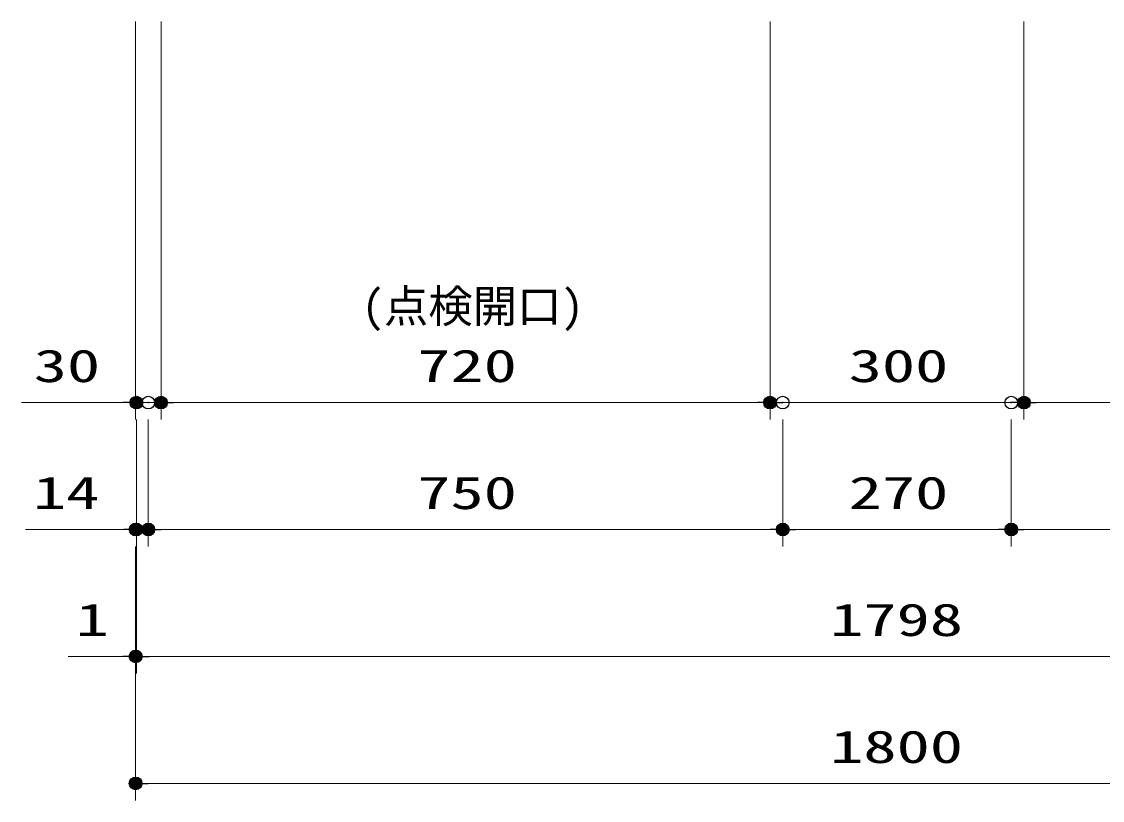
# Model space of a CAD drawing. Units: millimetres, scale not verified. Extents: x -9797 to 9797, y -4555 to 4555.
# Drawn here: x -7543 to -6266, y -2856 to -1936 of the extents above; entities that cross this region are included whole.
import ezdxf
from ezdxf.enums import TextEntityAlignment as Align

# ---------------------------------------------------------------- set-up
doc = ezdxf.new("R2010")
doc.units = ezdxf.units.MM
doc.header["$LTSCALE"] = 30
doc.header["$PDMODE"] = 32
doc.header["$PDSIZE"] = 15
for name, color, linetype, lineweight in [('0-0_0', 7, 'Continuous', 25), ('0-3_寸法ﾚｲﾔｰ', 30, 'Continuous', 13), ('0-4_DEFPOINTS', 7, 'Continuous', 25)]:
    doc.layers.add(name, color=color, linetype=linetype, lineweight=lineweight)
doc.styles.add('ＭＳ ゴシック', font='')
doc.styles.get('ＭＳ ゴシック').set_extended_font_data('MS Gothic')

# ---------------------------------------------------------------- blocks, each defined once
blk = doc.blocks.new('_DOT')
at = {"layer": '0-0_0', "color": 30}
blk.add_line((-15, 0), (-30, 0), dxfattribs=at)
for points in [[(0, 0), (-15, 0), (-14.88, 1.88)], [(0, 0), (-14.88, -1.88), (-15, 0)], [(0, 0), (-14.88, 1.88), (-14.53, 3.73)], [(0, 0), (-14.53, -3.73), (-14.88, -1.88)], [(0, 0), (-14.53, 3.73), (-13.95, 5.52)], [(0, 0), (-13.95, -5.52), (-14.53, -3.73)], [(0, 0), (-13.95, 5.52), (-13.14, 7.23)], [(0, 0), (-13.14, -7.23), (-13.95, -5.52)], [(0, 0), (-13.14, 7.23), (-12.14, 8.82)], [(0, 0), (-12.14, -8.82), (-13.14, -7.23)], [(0, 0), (-12.14, 8.82), (-10.93, 10.27)], [(0, 0), (-10.93, -10.27), (-12.14, -8.82)], [(0, 0), (-10.93, 10.27), (-9.56, 11.56)], [(0, 0), (-9.56, -11.56), (-10.93, -10.27)], [(0, 0), (-9.56, 11.56), (-8.04, 12.66)], [(0, 0), (-8.04, -12.66), (-9.56, -11.56)], [(0, 0), (-8.04, 12.66), (-6.39, 13.57)], [(0, 0), (-6.39, -13.57), (-8.04, -12.66)], [(0, 0), (-6.39, 13.57), (-4.64, 14.27)], [(0, 0), (-4.64, -14.27), (-6.39, -13.57)], [(0, 0), (-4.64, 14.27), (-2.81, 14.73)], [(0, 0), (-2.81, -14.73), (-4.64, -14.27)], [(0, 0), (-2.81, 14.73), (-0.94, 14.97)], [(0, 0), (-0.94, -14.97), (-2.81, -14.73)], [(0, 0), (-0.94, 14.97), (0.94, 14.97)], [(0, 0), (0.94, -14.97), (-0.94, -14.97)], [(0, 0), (0.94, 14.97), (2.81, 14.73)], [(0, 0), (2.81, 14.73), (4.64, 14.27)], [(0, 0), (4.64, 14.27), (6.39, 13.57)], [(0, 0), (6.39, 13.57), (8.04, 12.66)], [(0, 0), (8.04, 12.66), (9.56, 11.56)], [(0, 0), (9.56, 11.56), (10.93, 10.27)], [(0, 0), (10.93, 10.27), (12.14, 8.82)], [(0, 0), (12.14, 8.82), (13.14, 7.23)], [(0, 0), (13.14, 7.23), (13.95, 5.52)], [(0, 0), (13.95, 5.52), (14.53, 3.73)], [(0, 0), (14.53, 3.73), (14.88, 1.88)], [(0, 0), (14.88, 1.88), (15, 0)], [(0, 0), (2.81, -14.73), (0.94, -14.97)], [(0, 0), (4.64, -14.27), (2.81, -14.73)], [(0, 0), (6.39, -13.57), (4.64, -14.27)], [(0, 0), (8.04, -12.66), (6.39, -13.57)], [(0, 0), (9.56, -11.56), (8.04, -12.66)], [(0, 0), (10.93, -10.27), (9.56, -11.56)], [(0, 0), (12.14, -8.82), (10.93, -10.27)], [(0, 0), (13.14, -7.23), (12.14, -8.82)], [(0, 0), (13.95, -5.52), (13.14, -7.23)], [(0, 0), (14.53, -3.73), (13.95, -5.52)], [(0, 0), (14.88, -1.88), (14.53, -3.73)], [(0, 0), (15, 0), (14.88, -1.88)]]:
    blk.add_solid(points, dxfattribs=at)

msp = doc.modelspace()

# ---------------------------------------------------------------- linework, layer by layer
at = {"layer": '0-3_寸法ﾚｲﾔｰ'}
for p, q in [((-7408.51, -1935.93), (-7408.51, -2405.93)), ((-7378.51, -1935.93), (-7378.51, -2405.93)), ((-7378.51, -1935.93), (-7378.51, -2405.93)), ((-6658.51, -1935.93), (-6658.51, -2405.93)), ((-6658.51, -1935.93), (-6658.51, -2405.93)), ((-6358.51, -1935.93), (-6358.51, -2405.93)), ((-6358.51, -1935.93), (-6358.51, -2405.93)), ((-7408.51, -2385.93), (-7543.28, -2385.93)), ((-7423.51, -2385.93), (-7438.51, -2385.93)), ((-7408.51, -2385.93), (-7378.51, -2385.93)), ((-7363.51, -2385.93), (-6673.51, -2385.93)), ((-7363.51, -2385.93), (-7348.51, -2385.93)), ((-6373.51, -2385.93), (-6643.51, -2385.93)), ((-5653.51, -2385.93), (-6343.51, -2385.93)), ((-7407.51, -2405.93), (-7407.51, -2555.93)), ((-7393.51, -2405.93), (-7393.51, -2555.93)), ((-7393.51, -2405.93), (-7393.51, -2555.93)), ((-6643.51, -2405.93), (-6643.51, -2555.93)), ((-6643.51, -2405.93), (-6643.51, -2555.93)), ((-6373.51, -2405.93), (-6373.51, -2555.93)), ((-6373.51, -2405.93), (-6373.51, -2555.93)), ((-7407.51, -2535.93), (-7538.51, -2535.93)), ((-7422.51, -2535.93), (-7437.51, -2535.93)), ((-7407.51, -2535.93), (-7393.51, -2535.93)), ((-7378.51, -2535.93), (-6658.51, -2535.93)), ((-7378.51, -2535.93), (-7363.51, -2535.93)), ((-6388.51, -2535.93), (-6628.51, -2535.93)), ((-5638.51, -2535.93), (-6358.51, -2535.93)), ((-7408.51, -2555.93), (-7408.51, -2855.93)), ((-7408.51, -2555.93), (-7408.51, -2705.93)), ((-7407.51, -2555.93), (-7407.51, -2705.93)), ((-7407.51, -2555.93), (-7407.51, -2705.93)), ((-7408.51, -2685.93), (-7488.08, -2685.93)), ((-7423.51, -2685.93), (-7438.51, -2685.93)), ((-7407.51, -2685.93), (-7408.51, -2685.93)), ((-7392.51, -2685.93), (-5624.51, -2685.93)), ((-7392.51, -2685.93), (-7377.51, -2685.93)), ((-5623.51, -2835.93), (-7393.51, -2835.93))]:
    msp.add_line(p, q, dxfattribs=at)
at = {"layer": '0-4_DEFPOINTS'}
for p in [(-7407.51, -2385.93), (-7393.51, -2385.93), (-7378.51, -2385.93), (-6658.51, -2385.93), (-6658.51, -2385.93), (-6643.51, -2385.93), (-6373.51, -2385.93), (-6373.51, -2385.93), (-6358.51, -2385.93), (-7408.51, -2535.93), (-7407.51, -2535.93), (-7393.51, -2535.93), (-6643.51, -2535.93), (-6643.51, -2535.93), (-6373.51, -2535.93), (-7408.51, -2685.93), (-7408.51, -2835.93)]:
    msp.add_point(p, dxfattribs=at)

# ---------------------------------------------------------------- block references
at = {"layer": '0-3_寸法ﾚｲﾔｰ', "xscale": 0.5, "yscale": 0.5}
for p in [(-7408.51, -2385.93), (-6658.51, -2385.93), (-6358.51, -2385.93), (-7407.51, -2535.93), (-6643.51, -2535.93), (-6373.51, -2535.93), (-7408.51, -2685.93)]:
    msp.add_blockref('_DOT', p, dxfattribs=at)
at = {"layer": '0-3_寸法ﾚｲﾔｰ', "xscale": 0.5, "yscale": 0.5, "rotation": 180}
for p in [(-7378.51, -2385.93), (-7378.51, -2385.93), (-6658.51, -2385.93), (-6358.51, -2385.93), (-7393.51, -2535.93), (-7393.51, -2535.93), (-6643.51, -2535.93), (-6373.51, -2535.93), (-7407.51, -2685.93), (-7407.51, -2685.93), (-7408.51, -2835.93)]:
    msp.add_blockref('_DOT', p, dxfattribs=at)

# ---------------------------------------------------------------- texts
at = {"layer": '0-3_寸法ﾚｲﾔｰ', "style": 'ＭＳ ゴシック'}
msp.add_text('(点検開口)', height=38.48, dxfattribs=at).set_placement((-7141.18, -2302.85), align=Align.BOTTOM_LEFT)
at = {"layer": '0-3_寸法ﾚｲﾔｰ', "style": 'ＭＳ ゴシック', "width": 1.5}
for s, p in [('30', (-7528.99, -2373.33)), ('720', (-7075.66, -2373.33)), ('300', (-6565.66, -2373.33)), ('14', (-7529.94, -2523.33)), ('750', (-7075.66, -2523.33)), ('270', (-6565.66, -2523.33)), ('1', (-7479.51, -2673.33)), ('1798', (-6587.56, -2673.33)), ('1800', (-6587.56, -2823.33))]:
    msp.add_text(s, height=38.49, dxfattribs=at).set_placement(p, align=Align.BOTTOM_LEFT)

doc.saveas('drawing.dxf')
